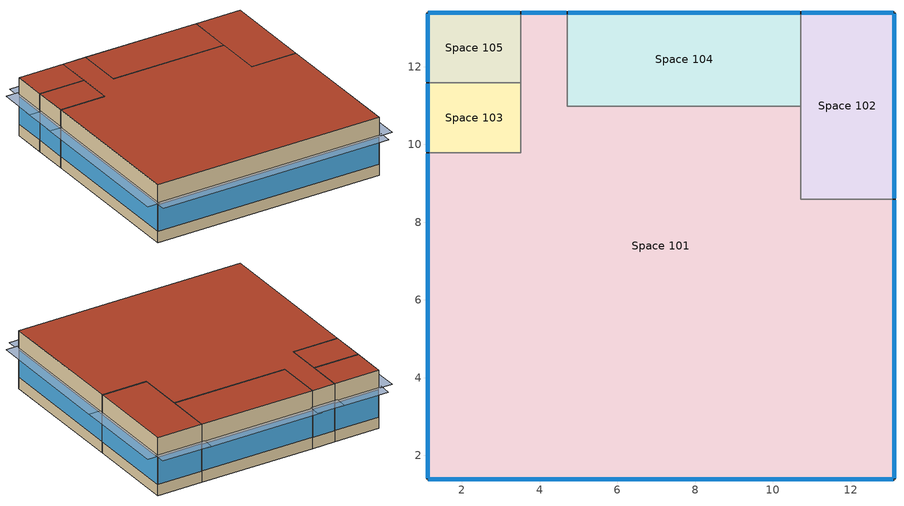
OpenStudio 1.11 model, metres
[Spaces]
Space 101
 floor ground: 4.72,13.39 4.72,10.99 10.72,10.99 10.72,8.59 13.12,8.59 13.12,1.39 1.12,1.39 1.12,9.79 3.52,9.79 3.52,13.39 z0
 wall outside: 4.72,13.39 3.52,13.39 / 1.12,9.79 1.12,1.39 13.12,1.39 13.12,8.59 z0:3.05
 wall to Space 104: 10.72,10.99 4.72,10.99 4.72,13.39 z0:3.05
 wall to Space 102: 13.12,8.59 10.72,8.59 10.72,10.99 z0:3.05
 wall to Space 103: 3.52,11.59 3.52,9.79 1.12,9.79 z0:3.05
 wall to Space 105: 3.52,13.39 3.52,11.59 z0:3.05
 window: 1.12,9.76 1.12,1.41 / 1.14,1.39 13.09,1.39 / 13.12,1.41 13.12,8.56 z0.6:2.01; 4.69,13.39 3.54,13.39 z0.6:2.06
 roof outside: 13.12,1.39 13.12,8.59 10.72,8.59 10.72,10.99 4.72,10.99 4.72,13.39 3.52,13.39 3.52,9.79 1.12,9.79 1.12,1.39 z3.05
Space 102
 floor ground: 13.12,13.39 13.12,8.59 10.72,8.59 10.72,13.39 z0
 wall outside: 13.12,8.59 13.12,13.39 10.72,13.39 z0:3.05
 wall to Space 104: 10.72,13.39 10.72,10.99 z0:3.05
 window: 13.12,8.61 13.12,13.36 z0.6:2.02; 13.09,13.39 10.74,13.39 z0.6:2.03
 roof outside: 13.12,8.59 13.12,13.39 10.72,13.39 10.72,8.59 z3.05
Space 103
 floor ground: 3.52,11.59 3.52,9.79 1.12,9.79 1.12,11.59 z0
 wall outside: 1.12,11.59 1.12,9.79 z0:3.05
 wall to Space 105: 3.52,11.59 1.12,11.59 z0:3.05
 window: 1.12,11.56 1.12,9.81 z0.6:2.04
 roof outside: 3.52,9.79 3.52,11.59 1.12,11.59 1.12,9.79 z3.05
Space 104
 floor ground: 10.72,13.39 10.72,10.99 4.72,10.99 4.72,13.39 z0
 wall outside: 10.72,13.39 4.72,13.39 z0:3.05
 window: 10.69,13.39 4.74,13.39 z0.6:2.01
 roof outside: 10.72,10.99 10.72,13.39 4.72,13.39 4.72,10.99 z3.05
Space 105
 floor ground: 3.52,13.39 3.52,11.59 1.12,11.59 1.12,13.39 z0
 wall outside: 3.52,13.39 1.12,13.39 1.12,11.59 z0:3.05
 window: 3.49,13.39 1.14,13.39 z0.6:2.03; 1.12,13.36 1.12,11.61 z0.6:2.04
 roof outside: 3.52,11.59 3.52,13.39 1.12,13.39 1.12,11.59 z3.05
shading: 13.74,8.47 13.74,13.5 13.12,13.5 13.12,8.47 z2.16; 10.83,13.39 10.83,14.01 4.6,14.01 4.6,13.39 z2.16; 13.23,0.77 13.23,1.39 1,1.39 1,0.77 z2.15; 4.84,13.39 4.84,14.03 3.4,14.03 3.4,13.39 z2.21; 1.12,1.27 1.12,9.9 0.5,9.9 0.5,1.27 z2.15; 13.24,13.39 13.24,14.02 10.6,14.02 10.6,13.39 z2.18; 3.64,13.39 3.64,14.02 1,14.02 1,13.39 z2.18; 1.12,11.47 1.12,13.5 0.48,13.5 0.48,11.47 z2.19; 1.12,9.67 1.12,11.7 0.48,11.7 0.48,9.67 z2.19; 13.74,1.27 13.74,8.7 13.12,8.7 13.12,1.27 z2.15
[Building]
Building 1: Space Type=189.1-2009 - Office - OpenOffice - CZ4-8; Default Construction Set=189.1-2009 - CZ5 - Office
[Site]
Site 1
[ClimateZones]
Climate Zone Institution Name 1=ASHRAE; Climate Zone Document Name 1=ANSI/ASHRAE Standard 169; Climate Zone Document Year 1=2006; Climate Zone Institution Name 2=CEC; Climate Zone Document Name 2=California Climate Zone Descriptions; Climate Zone Document Year 2=1995
[DefaultConstructionSet]
189.1-2009 - CZ5 - Office: Default Exterior Surface Constructions=Default Surface Constructions 13; Default Interior Surface Constructions=Default Surface Constructions 14; Default Ground Contact Surface Constructions=Default Surface Constructions 15; Default Exterior SubSurface Constructions=Default Sub Surface Constructions 9; Default Interior SubSurface Constructions=Default Sub Surface Constructions 10; Interior Partition Construction=Interior Partition
[DefaultSurfaceConstructions]
Name | Floor Construction | Wall Construction | Roof Ceiling Construction
Default Surface Constructions 13 | ExtSlabCarpet 4in ClimateZone 1-8 | ASHRAE 189.1-2009 ExtWall Mass ClimateZone 5 | ASHRAE 189.1-2009 ExtRoof IEAD ClimateZone 2-5
Default Surface Constructions 14 | Interior Floor | Interior Wall | Interior Ceiling
Default Surface Constructions 15 | ExtSlabCarpet 4in ClimateZone 1-8 | ExtSlabCarpet 4in ClimateZone 1-8 | ExtSlabCarpet 4in ClimateZone 1-8
[Construction]
ExtSlabCarpet 4in ClimateZone 1-8: MAT-CC05 4 HW CONCRETE, CP02 CARPET PAD
Interior Floor: F16 Acoustic tile, F05 Ceiling air space resistance, M11 100mm lightweight concrete
Interior Wall: G01a 19mm gypsum board, F04 Wall air space resistance, G01a 19mm gypsum board
Interior Ceiling: M11 100mm lightweight concrete, F05 Ceiling air space resistance, F16 Acoustic tile
Exterior Door: F08 Metal surface, I01 25mm insulation board
Interior Window: Clear 3mm
Interior Door; Interior Partition: G05 25mm wood
ASHRAE 189.1-2009 ExtRoof IEAD ClimateZone 2-5: Roof Membrane, Roof Insulation [21], Metal Decking
ASHRAE 189.1-2009 ExtWindow ClimateZone 4-5: Theoretical Glass [207]
ASHRAE 189.1-2009 ExtWall Mass ClimateZone 5: 1IN Stucco, 8IN Concrete HW, Wall Insulation [40], 1/2IN Gypsum
[Material] Thermal Absorptance=0.9
Name | Roughness | Thickness {m} | Conductivity {W/m-K} | Density {kg/m3} | Specific Heat {J/kg-K} | Solar Absorptance | Visible Absorptance
MAT-CC05 4 HW CONCRETE | Rough | 0.1016 | 1.311 | 2240 | 836.8 | 0.85 | 0.85
1IN Stucco | Smooth | 0.0253 | 0.6918 | 1858 | 837 | 0.92 | 0.92
8IN Concrete HW | MediumRough | 0.2033 | 1.7296 | 2243 | 837 | 0.65 | 0.65
1/2IN Gypsum | Smooth | 0.0127 | 0.16 | 784.9 | 830 | 0.4 | 0.4
Roof Membrane | VeryRough | 0.0095 | 0.16 | 1121.29 | 1460 | 0.7 | 0.7
Metal Decking | MediumSmooth | 0.0015 | 45.006 | 7680 | 418.4 | 0.6 | 0.6
F16 Acoustic tile | MediumSmooth | 0.0191 | 0.06 | 368 | 590 | 0.3 | 0.3
M11 100mm lightweight concrete | MediumRough | 0.1016 | 0.53 | 1280 | 840 | 0.5 | 0.5
G01a 19mm gypsum board | MediumSmooth | 0.019 | 0.16 | 800 | 1090 | 0.4 | 0.4
F08 Metal surface | Smooth | 0.0008 | 45.28 | 7824 | 500 | 0.7 | 0.7
I01 25mm insulation board | MediumRough | 0.0254 | 0.03 | 43 | 1210 | 0.6 | 0.6
G05 25mm wood | MediumSmooth | 0.0254 | 0.15 | 608 | 1630 | 0.5 | 0.5
Roof Insulation [21] | MediumRough | 0.2105 | 0.049 | 265 | 836.8 | 0.7 | 0.7
Wall Insulation [40] | MediumRough | 0.0794 | 0.0432 | 91 | 837 | 0.5 | 0.5
[Material:NoMass]
CP02 CARPET PAD: Roughness=Smooth; Thermal Resistance {m2-K/W}=0.1; Thermal Absorptance=0.9; Solar Absorptance=0.8; Visible Absorptance=0.8
[Material:AirGap]
Name | Thermal Resistance {m2-K/W}
F05 Ceiling air space resistance | 0.18
F04 Wall air space resistance | 0.15
[DefaultSubSurfaceConstructions]
Name | Fixed Window Construction | Operable Window Construction | Door Construction | Tubular Daylight Dome Construction | Tubular Daylight Diffuser Construction
Default Sub Surface Constructions 9 | ASHRAE 189.1-2009 ExtWindow ClimateZone 4-5 | ASHRAE 189.1-2009 ExtWindow ClimateZone 4-5 | Exterior Door | Interior Window | Interior Window
Default Sub Surface Constructions 10 | Interior Window | Interior Window | Interior Door
[WindowMaterial:Glazing] Optical Data Type=SpectralAverage; Thickness {m}=0.003; Back Side Solar Reflectance at Normal Incidence=0; Back Side Visible Reflectance at Normal Incidence=0; Infrared Transmittance at Normal Incidence=0; Dirt Correction Factor for Solar and Visible Transmittance=1; Solar Diffusing=No
Name | Solar Transmittance at Normal Incidence | Front Side Solar Reflectance at Normal Incidence | Visible Transmittance at Normal Incidence | Front Side Visible Reflectance at Normal Incidence | Front Side Infrared Hemispherical Emissivity | Back Side Infrared Hemispherical Emissivity | Conductivity {W/m-K}
Clear 3mm | 0.837 | 0.075 | 0.898 | 0.081 | 0.84 | 0.84 | 0.9
Theoretical Glass [207] | 0.3311 | 0.6189 | 0.44 | 0.51 | 0.9 | 0.9 | 0.0133
[SpaceType]
189.1-2009 - Office - OpenOffice - CZ4-8: Default Schedule Set=189.1-2009 - Office - OpenOffice - CZ4-8 Schedule Set; Design Specification Outdoor Air Object=189.1-2009 - Office - OpenOffice - CZ4-8 Ventilation; Standards Building Type=Office; Standards Space Type=OpenOffice
[DefaultScheduleSet]
189.1-2009 - Office - OpenOffice - CZ4-8 Schedule Set: Number of People Schedule=Office Work Occ; People Activity Level Schedule=Office Activity; Lighting Schedule=Office Bldg Light; Electric Equipment Schedule=Office Bldg Equip; Infiltration Schedule=Office Infil Quarter On
[Lights:Definition]
189.1-2009 - Office - OpenOffice - CZ4-8 Lights Definition: Design Level Calculation Method=Watts/Area; Watts per Space Floor Area {W/m2}=10.6563
[Lights]
189.1-2009 - Office - OpenOffice - CZ4-8 Lights: Lights Definition=189.1-2009 - Office - OpenOffice - CZ4-8 Lights Definition; Space or SpaceType=189.1-2009 - Office - OpenOffice - CZ4-8
[DesignSpecification:OutdoorAir]
189.1-2009 - Office - OpenOffice - CZ4-8 Ventilation: Outdoor Air Method=Sum; Outdoor Air Flow per Person {m3/s-person}=0.00943895
[People:Definition]
189.1-2009 - Office - OpenOffice - CZ4-8 People Definition: Number of People Calculation Method=People/Area; People per Space Floor Area {person/m2}=0.0565105; Fraction Radiant=0.3
[People]
189.1-2009 - Office - OpenOffice - CZ4-8 People: People Definition=189.1-2009 - Office - OpenOffice - CZ4-8 People Definition; Space or SpaceType=189.1-2009 - Office - OpenOffice - CZ4-8
[SpaceInfiltration:DesignFlowRate]
189.1-2009 - Office - OpenOffice - CZ4-8 Infiltration: Space or SpaceType=189.1-2009 - Office - OpenOffice - CZ4-8; Design Flow Rate Calculation Method=Flow/ExteriorArea; Flow per Exterior Surface Area {m3/s-m2}=0.000226568
[ElectricEquipment:Definition]
189.1-2009 - Office - OpenOffice - CZ4-8 Electric Equipment Definition: Design Level Calculation Method=Watts/Area; Watts per Space Floor Area {W/m2}=7.64238
[ElectricEquipment]
189.1-2009 - Office - OpenOffice - CZ4-8 Electric Equipment: Electric Equipment Definition=189.1-2009 - Office - OpenOffice - CZ4-8 Electric Equipment Definition; Space or SpaceType=189.1-2009 - Office - OpenOffice - CZ4-8
[BuildingStory]
Building Story 1: Nominal Z Coordinate {m}=0; Nominal Floor to Floor Height {m}=3.048
[Space] Building Story=Building Story 1
Space 101; Space 102; Space 103; Space 104; Space 105
[Schedule:Ruleset]
Name | Default Day Schedule | Summer Design Day Schedule | Winter Design Day Schedule
Office Bldg Light | Office Bldg Light Default Schedule | Office Bldg Light Summer Design Day | Office Bldg Light Winter Design Day
Office Activity | Office Activity Default Schedule | Office Activity Summer Design Day | Office Activity Winter Design Day
Office Infil Quarter On | Office Infil Quarter On Default Schedule | Office Infil Quarter On Summer Design Day | Office Infil Quarter On Winter Design Day
Office Bldg Equip | Office Bldg Equip Default Schedule | Office Bldg Equip Summer Design Day | Office Bldg Equip Winter Design Day
Office Work Occ | Office Bldg Occ Default Schedule | Office Bldg Occ Summer Design Day | Office Bldg Occ Winter Design Day
[Schedule:Day]
Office Bldg Light Default Schedule: 5, 0, 0.05, 7, 0, 0.1, 8, 0, 0.3, 17, 0, 0.9, 18, 0, 0.7, 20, 0, 0.5, 22, 0, 0.3, 23, 0, 0.1, 24, 0, 0.05
Office Bldg Light Summer Design Day; Office Infil Quarter On Rule 1 Day Schedule; Office Bldg Equip Summer Design Day: 24, 0, 1
Office Bldg Light Winter Design Day; Office Bldg Equip Winter Design Day; Office Bldg Occ Winter Design Day; Office Bldg Occ Rule 1 Day Schedule: 24, 0, 0
Office Bldg Light Rule 1 Day Schedule: 24, 0, 0.05
Office Bldg Light Rule 2 Day Schedule: 6, 0, 0.05, 8, 0, 0.1, 14, 0, 0.5, 17, 0, 0.15, 24, 0, 0.05
Office Activity Default Schedule; Office Activity Summer Design Day; Office Activity Winter Design Day: 24, 0, 132
Office Infil Quarter On Default Schedule; Office Infil Quarter On Summer Design Day: 6, 0, 1, 22, 0, 0.25, 24, 0, 1
Office Infil Quarter On Winter Design Day; Office Infil Quarter On Rule 2 Day Schedule: 6, 0, 1, 18, 0, 0.25, 24, 0, 1
Office Bldg Equip Default Schedule: 8, 0, 0.4, 12, 0, 0.9, 13, 0, 0.8, 17, 0, 0.9, 18, 0, 0.8, 20, 0, 0.6, 22, 0, 0.5, 24, 0, 0.4
Office Bldg Equip Rule 1 Day Schedule: 24, 0, 0.3
Office Bldg Equip Rule 2 Day Schedule: 6, 0, 0.3, 8, 0, 0.4, 14, 0, 0.5, 17, 0, 0.35, 24, 0, 0.3
Office Bldg Occ Default Schedule: 6, 0, 0, 7, 0, 0.1, 8, 0, 0.2, 12, 0, 0.85, 13, 0, 0.5, 17, 0, 0.85, 18, 0, 0.7, 20, 0, 0.4, 22, 0, 0.1, 24, 0, 0.05
Office Bldg Occ Summer Design Day: 6, 0, 0, 22, 0, 1, 24, 0, 0.05
Office Bldg Occ Rule 2 Day Schedule: 6, 0, 0, 8, 0, 0.1, 14, 0, 0.4, 17, 0, 0.1, 24, 0, 0
[Schedule:Rule] Apply Monday=No; Apply Tuesday=No; Apply Wednesday=No; Apply Thursday=No; Apply Friday=No; Date Specification Type=DateRange; Start Month=1; Start Day=1; End Month=12; End Day=31
Name | Schedule Ruleset | Rule Order | Day Schedule | Apply Sunday | Apply Saturday
Office Bldg Light Rule 1 | Office Bldg Light | 0 | Office Bldg Light Rule 1 Day Schedule | Yes | No
Office Bldg Light Rule 2 | Office Bldg Light | 1 | Office Bldg Light Rule 2 Day Schedule | No | Yes
Office Infil Quarter On Rule 1 | Office Infil Quarter On | 0 | Office Infil Quarter On Rule 1 Day Schedule | Yes | No
Office Infil Quarter On Rule 2 | Office Infil Quarter On | 1 | Office Infil Quarter On Rule 2 Day Schedule | No | Yes
Office Bldg Equip Rule 1 | Office Bldg Equip | 0 | Office Bldg Equip Rule 1 Day Schedule | Yes | No
Office Bldg Equip Rule 2 | Office Bldg Equip | 1 | Office Bldg Equip Rule 2 Day Schedule | No | Yes
Office Work Occ Rule 1 | Office Work Occ | 0 | Office Bldg Occ Rule 1 Day Schedule | Yes | No
Office Work Occ Rule 2 | Office Work Occ | 1 | Office Bldg Occ Rule 2 Day Schedule | No | Yes
